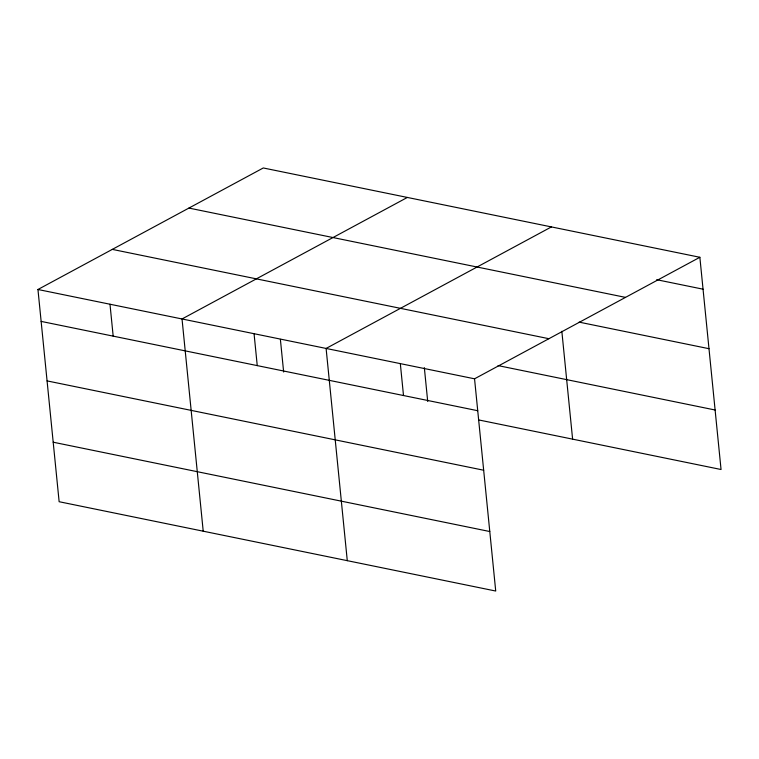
<?xml version="1.0" encoding="UTF-8"?>
<svg xmlns="http://www.w3.org/2000/svg" width="759" height="759" viewBox="0 0 759 759"><rect width="100%" height="100%" fill="white"/><g stroke="black" fill="none" stroke-linecap="round" stroke-linejoin="round"><path stroke-width="1.14" d="M699.864 257.282L474.546 378.807L495.722 591.033L59.136 501.718L37.95 289.492L263.278 167.967L699.864 257.282L721.05 469.508L478.844 419.964M407.355 197.444L182.027 318.96L203.213 531.196M551.423 226.913L326.104 348.438L347.28 560.664M656.668 279.701L703.052 289.188M188.915 208.07L625.511 297.386M579.108 322.129L708.991 348.694M112.304 249.388L548.899 338.704M498.065 365.601L715.111 410.002M37.95 289.492L474.546 378.807M41.138 321.399L477.724 410.714M47.077 380.904L483.663 470.219M53.196 442.212L489.783 531.528M561.84 331.294L572.609 439.138M424.338 367.66L427.715 401.502M400.325 363.627L403.503 395.534M280.384 339.358L283.648 372.024M254.066 333.704L257.244 365.61M109.989 304.226L113.176 336.133"/></g></svg>
